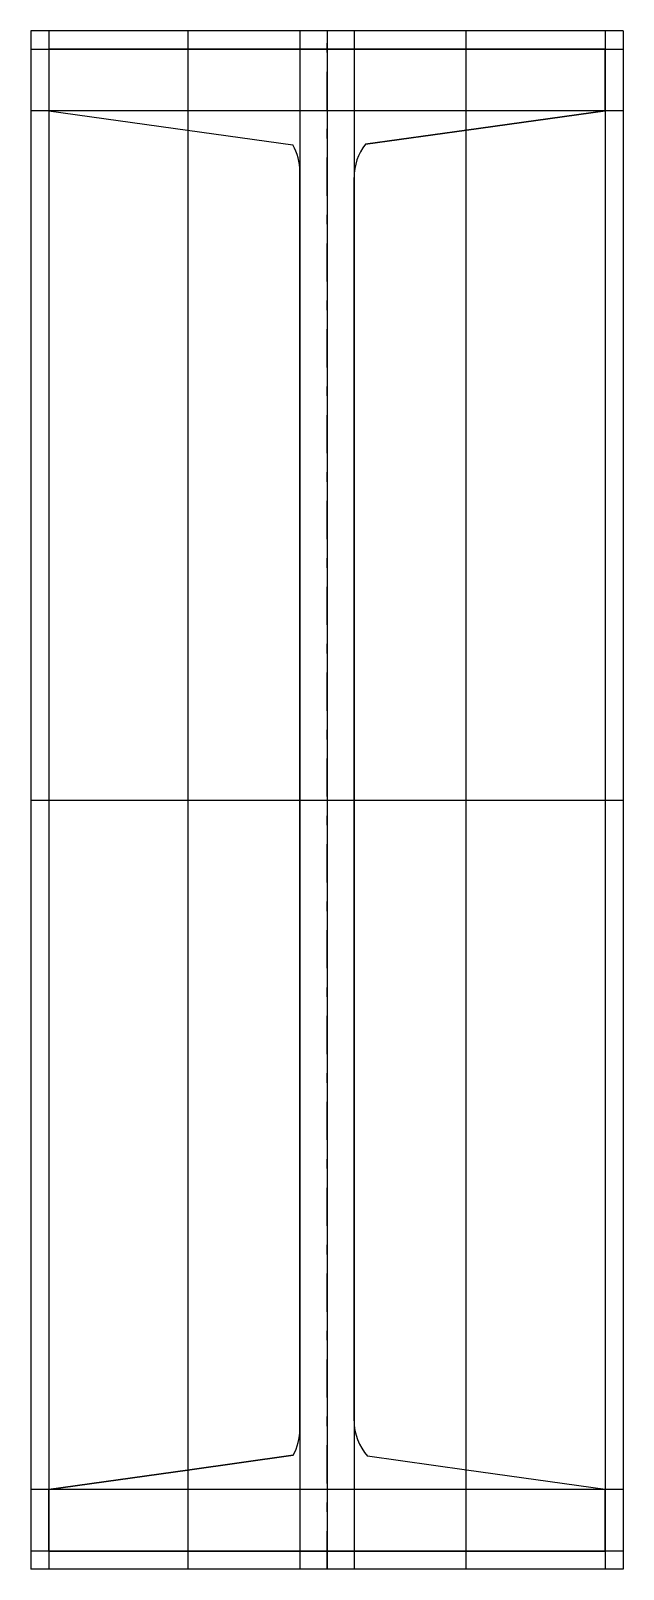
# Model space of a CAD drawing. Extents: x -98 to 98, y -215 to 297.
import ezdxf

# ---------------------------------------------------------------- set-up
doc = ezdxf.new("R2010")
doc.units = 0
doc.linetypes.add('CENTER', pattern=[28.575, 12.7, -6.35, 3.175, -6.35])
doc.layers.get('0').update_dxf_attribs({"linetype": 'CONTINUOUS'})

msp = doc.modelspace()

# ---------------------------------------------------------------- linework, layer by layer
at = {"linetype": 'CONTINUOUS'}
for p, q in [((-98.5, 296.77), (-98.5, -215.32)), ((98.5, 296.77), (-98.5, 296.77)), ((-92.5, 296.77), (-92.5, -215.32)), ((-46.25, 296.77), (-46.25, -215.32)), ((-9, 296.77), (-9, -215.32)), ((0, 296.77), (0, -215.32)), ((9, 296.77), (9, -215.32)), ((46.25, -215.32), (46.25, 296.77)), ((92.5, 296.77), (92.5, -215.32)), ((98.5, 296.77), (98.5, -215.32)), ((-98.5, 290.68), (98.5, 290.68)), ((92.5, 290.68), (-92.5, 290.68)), ((-92.5, 290.68), (-92.5, 270.14)), ((92.5, 290.68), (-92.5, 290.68)), ((-92.5, 290.68), (-92.5, 270.14)), ((92.5, 270.14), (92.5, 290.68)), ((92.5, 290.68), (92.5, 270.14)), ((98.5, 270.16), (-98.5, 270.16)), ((-92.5, 270.14), (-46.38, 263.68)), ((-92.5, 270.14), (-46.38, 263.68)), ((46.38, 263.68), (92.5, 270.14)), ((92.5, 270.14), (46.38, 263.68)), ((-46.38, 263.68), (-11.33, 258.77)), ((-46.38, 263.68), (-11.33, 258.77)), ((12.79, 258.98), (46.38, 263.68)), ((46.38, 263.68), (12.79, 258.98)), ((-9, 249.92), (-9, -168.7)), ((-9, -168.7), (-9, 249.92)), ((9, -165.88), (9, 247.92)), ((9, -165.88), (9, 247.92)), ((-98.5, 40.68), (98.5, 40.68)), ((-11.24, -177.4), (-46.38, -182.32)), ((-46.38, -182.32), (-11.24, -177.4)), ((46.38, -182.32), (13.43, -177.7)), ((46.38, -182.32), (13.43, -177.7)), ((-46.38, -182.32), (-92.5, -188.78)), ((-92.5, -188.78), (-46.38, -182.32)), ((92.5, -188.78), (46.38, -182.32)), ((92.5, -188.78), (46.38, -182.32)), ((98.5, -188.79), (-98.5, -188.79)), ((-92.5, -188.78), (-92.5, -209.32)), ((-92.5, -209.32), (-92.5, -188.78)), ((92.5, -209.32), (92.5, -188.78)), ((92.5, -209.32), (92.5, -188.78)), ((98.5, -209.32), (-98.5, -209.32)), ((-92.5, -209.32), (92.5, -209.32)), ((92.5, -209.32), (-92.5, -209.32)), ((98.5, -215.32), (-98.5, -215.32))]:
    msp.add_line(p, q, dxfattribs=at)
at = {"linetype": 'CENTER'}
for p, q in [((0, -215.32), (0, 296.77)), ((-98.5, 40.66), (98.5, 40.66))]:
    msp.add_line(p, q, dxfattribs=at)
at = {"linetype": 'CONTINUOUS'}
for centre, start, end in [((-27, 249.91), 0.0231, 29.4767), ((-27, 249.91), 0.0231, 29.4767), ((27, 247.93), 142.1336, 180.0356), ((27, 247.93), 142.1336, 180.0356), ((-27, -168.7), 331.1108, 0.0124), ((-27, -168.7), 331.1108, 0.0124), ((27, -165.87), 180.0192, 221.0716), ((27, -165.87), 180.0192, 221.0716)]:
    msp.add_arc(centre, 18, start, end, dxfattribs=at)

doc.saveas('drawing.dxf')
